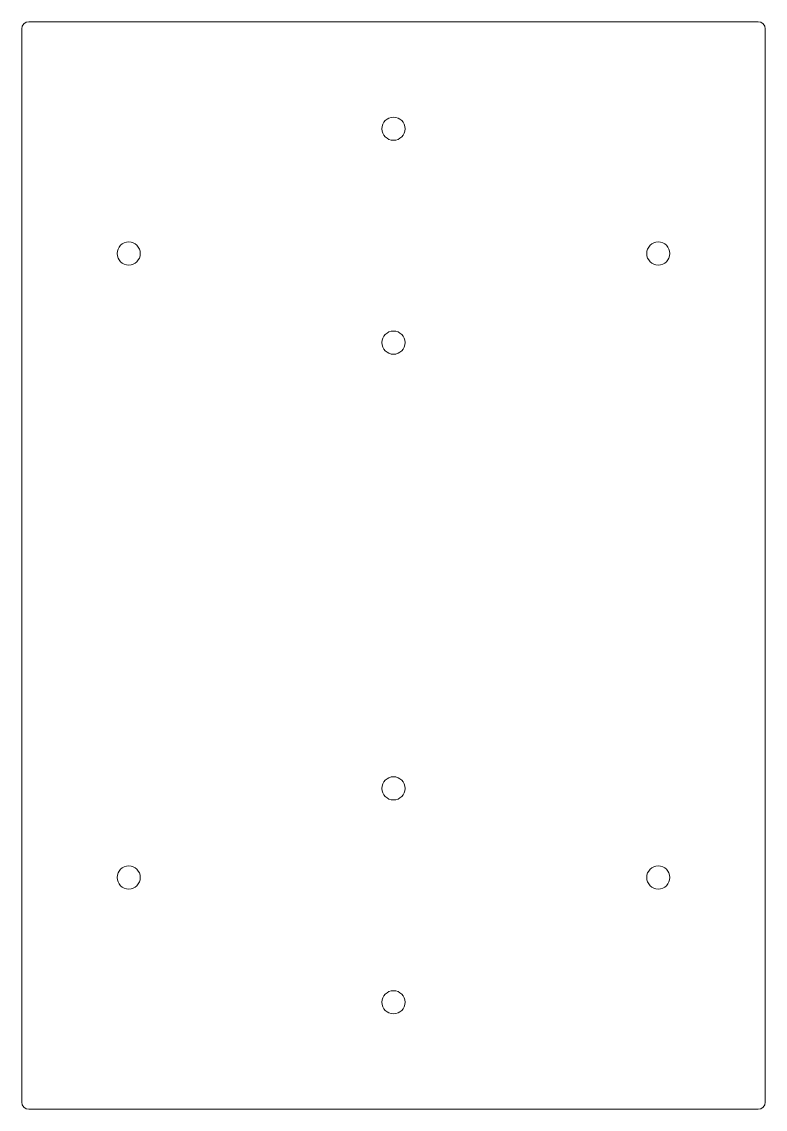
# Model space of a CAD drawing. Header units: millimetres. Extents: x -104 to 104, y -152 to 152.
import ezdxf

# ---------------------------------------------------------------- set-up
doc = ezdxf.new("R2010")
doc.units = ezdxf.units.MM

msp = doc.modelspace()

# ---------------------------------------------------------------- linework, layer by layer
at = {"color": 7, "linetype": 'Continuous', "lineweight": 15}
for p, q in [((-102.28, 152.5), (102.28, 152.5)), ((-104.28, -150.5), (-104.28, 150.5)), ((104.28, -150.5), (104.28, 150.5)), ((-102.28, -152.5), (102.28, -152.5))]:
    msp.add_line(p, q, dxfattribs=at)
for centre in [(0, 122.5), (-74.28, 87.5), (74.28, 87.5), (0, 62.5), (0, -62.5), (-74.28, -87.5), (74.28, -87.5), (0, -122.5)]:
    msp.add_circle(centre, 3.25, dxfattribs=at)
for centre, start, end in [((-102.28, 150.5), 90, 180), ((102.28, 150.5), 0, 90), ((-102.28, -150.5), 180, 270), ((102.28, -150.5), 270, 0)]:
    msp.add_arc(centre, 2, start, end, dxfattribs=at)

doc.saveas('drawing.dxf')
